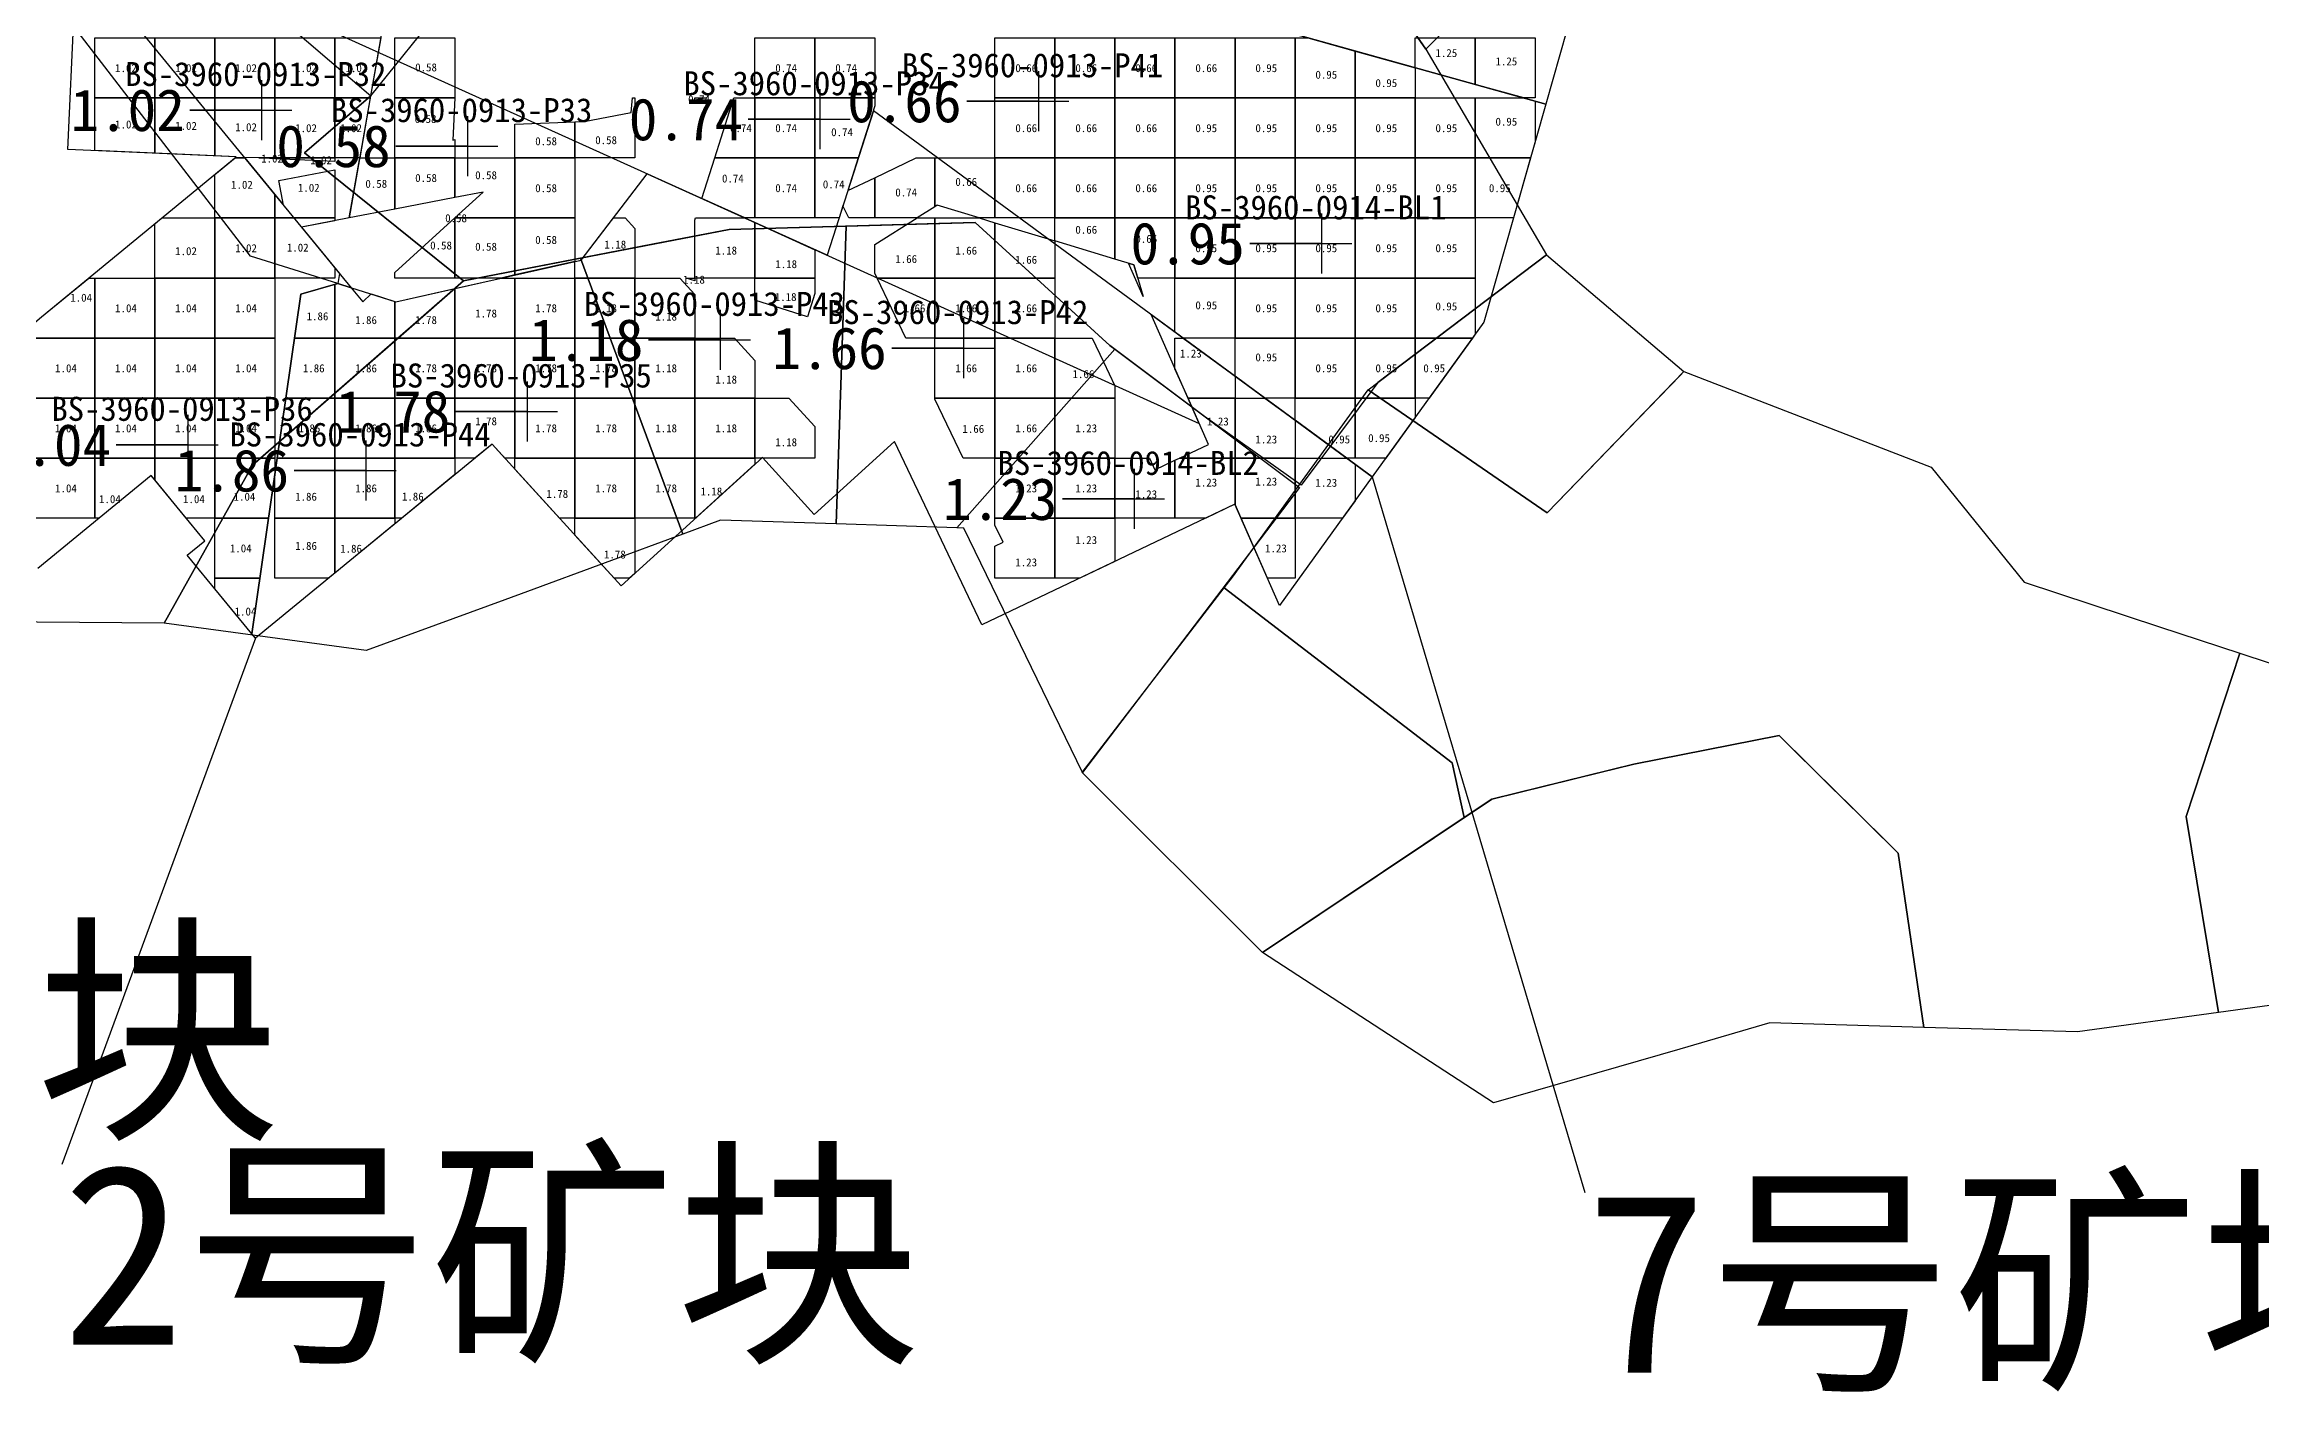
# Model space of a CAD drawing. Header units: metres. Extents: x 469944 to 470089, y 4349673 to 4349766.
# Drawn here: x 469973.41 to 470010.34, y 4349673.17 to 4349695.63 of the extents above; entities that cross this region are included whole.
import ezdxf

# ---------------------------------------------------------------- set-up
doc = ezdxf.new("R2010")
doc.units = ezdxf.units.M
for name, color, linetype in [('0.500-1.000', 4, 'Continuous'), ('1.000-1.500', 5, 'Continuous'), ('1.500-3.000', 1, 'Continuous'), ('点', 7, 'Continuous'), ('爆区方格网', 7, 'Continuous'), ('综合图_历史矿块', 7, 'Continuous'), ('钻孔', 7, 'Continuous')]:
    doc.layers.add(name, color=color, linetype=linetype)
doc.styles.add('CN_TTF', font='simsunb.ttf')

msp = doc.modelspace()

# ---------------------------------------------------------------- linework, layer by layer
at = {"color": 7}
for p, q in [((469995.542, 4349688.427), (469999.084, 4349676.508)), ((469976.932, 4349685.74), (469973.708, 4349676.975))]:
    msp.add_line(p, q, dxfattribs=at)
at = {"layer": '0.500-1.000', "color": 4, "lineweight": 30}
msp.add_lwpolyline([(469978.303, 4349691.65), (469978.303, 4349691.65), (469976.85, 4349692.105), (469973.756, 4349696.124), (469973.373, 4349695.982), (469970.705, 4349698.39), (469975.784, 4349703.917), (469982.14, 4349697.607), (469982.78, 4349706.214), (469987.59, 4349707.106), (469987.586, 4349706.712), (469987.549, 4349703.306), (469996.319, 4349701.032), (469993.871, 4349695.905), (469998.433, 4349694.638), (469997.402, 4349691.007), (469995.542, 4349688.427), (469987.229, 4349694.527), (469986.458, 4349692.119), (469973.15, 4349698.134), (469978.528, 4349691.579), (469978.303, 4349691.65)], close=True, dxfattribs=at)
at = {"layer": '1.000-1.500', "color": 5, "lineweight": 30}
msp.add_lwpolyline([(469998.433, 4349694.638), (469993.871, 4349695.905), (469996.319, 4349701.032), (469997.845, 4349701.403), (469996.528, 4349706.254), (469995.084, 4349711.574), (469995.256, 4349711.626), (469997.03, 4349712.164), (470001.599, 4349713.551), (470002.945, 4349713.959), (470006.837, 4349712.948), (470005.64, 4349710.512), (470003.317, 4349705.789), (470000.548, 4349700.155), (469999.25, 4349697.517), (469998.433, 4349694.638)], close=True, dxfattribs=at)
msp.add_lwpolyline([(469973.366, 4349691.093), (469974.645, 4349692.142), (469976.613, 4349693.756), (469973.808, 4349693.882), (469973.912, 4349696.181), (469974.653, 4349696.455), (469975.254, 4349696.428), (469975.591, 4349696.801), (469976.294, 4349697.061), (469977.686, 4349697.575), (469979.455, 4349698.228), (469979.15, 4349696.488), (469978.494, 4349692.74), (469977.701, 4349692.587), (469978.332, 4349691.818), (469978.303, 4349691.65), (469977.688, 4349691.472), (469976.873, 4349685.811), (469975.797, 4349687.123), (469976.089, 4349687.363), (469975.196, 4349688.452), (469973.306, 4349686.901)], dxfattribs=at)
at = {"layer": '1.500-3.000', "color": 1, "lineweight": 30}
for points in [[(469978.303, 4349691.65), (469979.273, 4349691.346), (469982.359, 4349692.039), (469983.459, 4349693.475), (469992.658, 4349689.317), (469991.856, 4349691.131), (469995.542, 4349688.427), (469993.998, 4349686.285), (469993.253, 4349687.971), (469989.034, 4349685.961), (469987.578, 4349689.017), (469986.243, 4349687.803), (469985.38, 4349688.752), (469983.025, 4349686.61), (469980.875, 4349688.975), (469976.932, 4349685.74), (469976.873, 4349685.811), (469977.688, 4349691.472), (469978.303, 4349691.65)], [(469991.723, 4349691.433), (469991.479, 4349691.985), (469991.569, 4349691.958), (469991.723, 4349691.433)]]:
    msp.add_lwpolyline(points, close=True, dxfattribs=at)
at = {"layer": '点', "color": 138, "true_color": 0x004c4c}
for p, q in [((469977.041, 4349694.038), (469977.041, 4349695.038)), ((469986.343, 4349693.884), (469986.343, 4349694.884)), ((469989.983, 4349694.184), (469989.983, 4349695.184)), ((469976.541, 4349694.538), (469977.541, 4349694.538)), ((469989.483, 4349694.684), (469990.483, 4349694.684)), ((469980.471, 4349693.437), (469980.471, 4349694.437)), ((469985.843, 4349694.384), (469986.843, 4349694.384)), ((469979.971, 4349693.937), (469980.971, 4349693.937)), ((469994.703, 4349691.817), (469994.703, 4349692.817)), ((469994.203, 4349692.317), (469995.203, 4349692.317)), ((469984.682, 4349690.209), (469984.682, 4349691.209)), ((469988.736, 4349690.072), (469988.736, 4349691.072)), ((469984.182, 4349690.709), (469985.182, 4349690.709)), ((469988.236, 4349690.572), (469989.236, 4349690.572)), ((469981.464, 4349689.016), (469981.464, 4349690.016)), ((469975.813, 4349688.461), (469975.813, 4349689.461)), ((469980.964, 4349689.516), (469981.964, 4349689.516)), ((469975.313, 4349688.961), (469976.313, 4349688.961)), ((469978.778, 4349688.034), (469978.778, 4349689.034)), ((469978.278, 4349688.534), (469979.278, 4349688.534)), ((469991.579, 4349687.56), (469991.579, 4349688.56)), ((469991.079, 4349688.06), (469992.079, 4349688.06))]:
    msp.add_line(p, q, dxfattribs=at)
at = {"layer": '爆区方格网', "color": 5}
for points in [[(469974.254, 4349694.74), (469974.254, 4349695.74), (469975.254, 4349695.74), (469975.254, 4349694.74), (469974.254, 4349694.74)], [(469975.254, 4349694.74), (469975.254, 4349695.74), (469976.254, 4349695.74), (469976.254, 4349694.74), (469975.254, 4349694.74)], [(469976.254, 4349694.74), (469976.254, 4349695.74), (469977.254, 4349695.74), (469977.254, 4349694.74), (469976.254, 4349694.74)], [(469977.254, 4349694.74), (469977.254, 4349695.74), (469978.254, 4349695.74), (469978.254, 4349694.74), (469977.254, 4349694.74)], [(469978.254, 4349694.74), (469978.254, 4349695.74), (469979.019, 4349695.74), (469978.844, 4349694.74), (469978.254, 4349694.74)], [(469996.254, 4349695.74), (469997.254, 4349695.74), (469997.254, 4349694.965), (469996.254, 4349695.243), (469996.254, 4349695.74)], [(469997.254, 4349695.74), (469998.254, 4349695.74), (469998.254, 4349694.74), (469998.067, 4349694.74), (469997.254, 4349694.965), (469997.254, 4349695.74)], [(469974.254, 4349694.74), (469975.254, 4349694.74), (469975.254, 4349693.817), (469974.254, 4349693.862), (469974.254, 4349694.74)], [(469975.254, 4349694.74), (469976.254, 4349694.74), (469976.254, 4349693.773), (469975.254, 4349693.817), (469975.254, 4349694.74)], [(469976.254, 4349694.74), (469977.254, 4349694.74), (469977.254, 4349693.74), (469976.989, 4349693.74), (469976.746, 4349693.75), (469976.755, 4349693.74), (469976.592, 4349693.74), (469976.613, 4349693.756), (469976.254, 4349693.773), (469976.254, 4349694.74)], [(469977.254, 4349693.74), (469977.254, 4349694.74), (469978.254, 4349694.74), (469978.254, 4349693.74), (469977.254, 4349693.74)], [(469978.254, 4349693.74), (469978.254, 4349694.74), (469978.844, 4349694.74), (469978.669, 4349693.74), (469978.254, 4349693.74)], [(469977.254, 4349692.74), (469976.254, 4349692.74), (469976.254, 4349693.462), (469976.592, 4349693.74), (469976.755, 4349693.74), (469977.254, 4349693.131), (469977.254, 4349692.74)], [(469977.254, 4349693.74), (469977.254, 4349693.728), (469976.989, 4349693.74), (469977.254, 4349693.74)], [(469977.254, 4349693.74), (469978.254, 4349693.74), (469978.254, 4349693.683), (469977.254, 4349693.728), (469977.254, 4349693.74)], [(469978.254, 4349692.74), (469977.254, 4349692.74), (469977.254, 4349693.131), (469977.402, 4349692.951), (469977.323, 4349693.363), (469978.254, 4349693.543), (469978.254, 4349692.74)], [(469976.254, 4349692.74), (469976.254, 4349691.74), (469975.254, 4349691.74), (469975.254, 4349692.642), (469975.373, 4349692.74), (469976.254, 4349692.74)], [(469976.254, 4349691.74), (469976.254, 4349692.74), (469977.254, 4349692.74), (469977.254, 4349691.74), (469976.254, 4349691.74)], [(469978.254, 4349691.74), (469977.254, 4349691.74), (469977.254, 4349692.74), (469978.254, 4349692.74), (469978.254, 4349692.694), (469977.701, 4349692.587), (469978.254, 4349691.912), (469978.254, 4349691.74)], [(469974.254, 4349691.74), (469974.254, 4349690.74), (469973.254, 4349690.74), (469973.254, 4349691.001), (469973.366, 4349691.093), (469974.155, 4349691.74), (469974.254, 4349691.74)], [(469974.254, 4349690.74), (469974.254, 4349691.74), (469975.254, 4349691.74), (469975.254, 4349690.74), (469974.254, 4349690.74)], [(469975.254, 4349690.74), (469975.254, 4349691.74), (469976.254, 4349691.74), (469976.254, 4349690.74), (469975.254, 4349690.74)], [(469976.254, 4349690.74), (469976.254, 4349691.74), (469977.254, 4349691.74), (469977.254, 4349690.74), (469976.254, 4349690.74)], [(469973.254, 4349689.74), (469973.254, 4349690.74), (469974.254, 4349690.74), (469974.254, 4349689.74), (469973.254, 4349689.74)], [(469974.254, 4349689.74), (469974.254, 4349690.74), (469975.254, 4349690.74), (469975.254, 4349689.74), (469974.254, 4349689.74)], [(469975.254, 4349689.74), (469975.254, 4349690.74), (469976.254, 4349690.74), (469976.254, 4349689.74), (469975.254, 4349689.74)], [(469976.254, 4349689.74), (469976.254, 4349690.74), (469977.254, 4349690.74), (469977.254, 4349689.74), (469976.254, 4349689.74)], [(469973.254, 4349688.74), (469973.254, 4349689.74), (469974.254, 4349689.74), (469974.254, 4349688.74), (469973.254, 4349688.74)], [(469974.254, 4349688.74), (469974.254, 4349689.74), (469975.254, 4349689.74), (469975.254, 4349688.74), (469974.254, 4349688.74)], [(469975.254, 4349688.74), (469975.254, 4349689.74), (469976.254, 4349689.74), (469976.254, 4349688.74), (469975.254, 4349688.74)], [(469976.254, 4349688.74), (469976.254, 4349689.74), (469977.254, 4349689.74), (469977.254, 4349688.74), (469976.254, 4349688.74)], [(469973.254, 4349687.74), (469973.254, 4349688.74), (469974.254, 4349688.74), (469974.254, 4349687.74), (469973.254, 4349687.74)], [(469974.254, 4349687.74), (469974.254, 4349688.74), (469975.254, 4349688.74), (469975.254, 4349688.381), (469975.196, 4349688.452), (469974.328, 4349687.74), (469974.254, 4349687.74)], [(469975.254, 4349688.74), (469976.254, 4349688.74), (469976.254, 4349687.74), (469975.78, 4349687.74), (469975.254, 4349688.381), (469975.254, 4349688.74)], [(469976.254, 4349687.74), (469976.254, 4349688.74), (469977.254, 4349688.74), (469977.254, 4349688.462), (469977.15, 4349687.74), (469976.254, 4349687.74)], [(469976.254, 4349686.74), (469976.254, 4349687.74), (469977.15, 4349687.74), (469977.006, 4349686.74), (469976.254, 4349686.74)], [(469976.254, 4349686.74), (469977.006, 4349686.74), (469976.873, 4349685.811), (469976.254, 4349686.565), (469976.254, 4349686.74)]]:
    msp.add_lwpolyline(points, close=True, dxfattribs=at)
at = {"layer": '爆区方格网', "color": 4}
for points in [[(469979.254, 4349694.74), (469979.254, 4349695.74), (469980.254, 4349695.74), (469980.254, 4349694.765), (469980.253, 4349694.74), (469979.254, 4349694.74)], [(469985.254, 4349694.74), (469985.254, 4349695.74), (469986.254, 4349695.74), (469986.254, 4349694.74), (469985.254, 4349694.74)], [(469986.254, 4349694.74), (469986.254, 4349695.74), (469987.254, 4349695.74), (469987.254, 4349694.74), (469986.254, 4349694.74)], [(469989.254, 4349694.74), (469989.254, 4349695.74), (469990.254, 4349695.74), (469990.254, 4349694.74), (469989.254, 4349694.74)], [(469990.254, 4349694.74), (469990.254, 4349695.74), (469991.254, 4349695.74), (469991.254, 4349694.74), (469990.254, 4349694.74)], [(469991.254, 4349694.74), (469991.254, 4349695.74), (469992.254, 4349695.74), (469992.254, 4349694.74), (469991.254, 4349694.74)], [(469992.254, 4349694.74), (469992.254, 4349695.74), (469993.254, 4349695.74), (469993.254, 4349694.74), (469992.254, 4349694.74)], [(469993.254, 4349694.74), (469993.254, 4349695.74), (469994.254, 4349695.74), (469994.254, 4349694.74), (469993.254, 4349694.74)], [(469995.254, 4349694.74), (469994.254, 4349694.74), (469994.254, 4349695.74), (469994.467, 4349695.74), (469995.254, 4349695.521), (469995.254, 4349694.74)], [(469996.254, 4349694.74), (469995.254, 4349694.74), (469995.254, 4349695.521), (469996.254, 4349695.243), (469996.254, 4349694.74)], [(469980.254, 4349693.74), (469979.254, 4349693.74), (469979.254, 4349694.74), (469980.253, 4349694.74), (469980.222, 4349694.034), (469980.254, 4349694.046), (469980.254, 4349693.74)], [(469983.254, 4349694.74), (469983.254, 4349693.74), (469982.254, 4349693.74), (469982.254, 4349694.34), (469982.41, 4349694.346), (469983.195, 4349694.498), (469983.215, 4349694.74), (469983.254, 4349694.74)], [(469984.254, 4349694.74), (469984.446, 4349694.74), (469984.254, 4349694.702), (469984.254, 4349694.74)], [(469985.254, 4349694.74), (469985.254, 4349693.74), (469984.586, 4349693.74), (469984.906, 4349694.74), (469985.254, 4349694.74)], [(469985.254, 4349693.74), (469985.254, 4349694.74), (469986.254, 4349694.74), (469986.254, 4349693.74), (469985.254, 4349693.74)], [(469986.254, 4349693.74), (469986.254, 4349694.74), (469987.254, 4349694.74), (469987.254, 4349694.607), (469986.977, 4349693.74), (469986.254, 4349693.74)], [(469989.254, 4349693.74), (469989.254, 4349694.74), (469990.254, 4349694.74), (469990.254, 4349693.74), (469989.254, 4349693.74)], [(469990.254, 4349693.74), (469990.254, 4349694.74), (469991.254, 4349694.74), (469991.254, 4349693.74), (469990.254, 4349693.74)], [(469991.254, 4349693.74), (469991.254, 4349694.74), (469992.254, 4349694.74), (469992.254, 4349693.74), (469991.254, 4349693.74)], [(469992.254, 4349693.74), (469992.254, 4349694.74), (469993.254, 4349694.74), (469993.254, 4349693.74), (469992.254, 4349693.74)], [(469993.254, 4349693.74), (469993.254, 4349694.74), (469994.254, 4349694.74), (469994.254, 4349693.74), (469993.254, 4349693.74)], [(469994.254, 4349693.74), (469994.254, 4349694.74), (469995.254, 4349694.74), (469995.254, 4349693.74), (469994.254, 4349693.74)], [(469995.254, 4349693.74), (469995.254, 4349694.74), (469996.254, 4349694.74), (469996.254, 4349693.74), (469995.254, 4349693.74)], [(469996.254, 4349693.74), (469996.254, 4349694.74), (469997.254, 4349694.74), (469997.254, 4349693.74), (469996.254, 4349693.74)], [(469998.254, 4349694.009), (469998.178, 4349693.74), (469997.254, 4349693.74), (469997.254, 4349694.74), (469998.067, 4349694.74), (469998.254, 4349694.688), (469998.254, 4349694.009)], [(469982.254, 4349693.74), (469981.254, 4349693.74), (469981.254, 4349694.304), (469982.254, 4349694.34), (469982.254, 4349693.74)], [(469979.254, 4349693.74), (469979.254, 4349692.887), (469978.494, 4349692.74), (469978.669, 4349693.74), (469979.254, 4349693.74)], [(469979.254, 4349693.74), (469980.254, 4349693.74), (469980.254, 4349693.08), (469979.254, 4349692.887), (469979.254, 4349693.74)], [(469980.254, 4349693.74), (469981.254, 4349693.74), (469981.254, 4349692.74), (469980.254, 4349692.74), (469980.254, 4349692.741), (469980.728, 4349693.172), (469980.254, 4349693.08), (469980.254, 4349693.74)], [(469981.254, 4349692.74), (469981.254, 4349693.74), (469982.254, 4349693.74), (469982.254, 4349692.74), (469981.254, 4349692.74)], [(469985.254, 4349693.74), (469985.254, 4349692.74), (469985.085, 4349692.74), (469984.37, 4349693.063), (469984.586, 4349693.74), (469985.254, 4349693.74)], [(469985.254, 4349692.74), (469985.254, 4349693.74), (469986.254, 4349693.74), (469986.254, 4349692.74), (469985.254, 4349692.74)], [(469987.254, 4349692.74), (469986.817, 4349692.74), (469986.721, 4349692.941), (469986.657, 4349692.74), (469986.254, 4349692.74), (469986.254, 4349693.74), (469986.977, 4349693.74), (469986.803, 4349693.196), (469987.254, 4349693.411), (469987.254, 4349692.74)], [(469988.254, 4349693.74), (469988.254, 4349692.927), (469987.956, 4349692.74), (469987.254, 4349692.74), (469987.254, 4349693.411), (469987.944, 4349693.74), (469988.254, 4349693.74)], [(469988.254, 4349693.74), (469989.254, 4349693.74), (469989.254, 4349692.74), (469988.992, 4349692.74), (469988.293, 4349692.951), (469988.254, 4349692.927), (469988.254, 4349693.74)], [(469989.254, 4349692.74), (469989.254, 4349693.74), (469990.254, 4349693.74), (469990.254, 4349692.74), (469989.254, 4349692.74)], [(469990.254, 4349692.74), (469990.254, 4349693.74), (469991.254, 4349693.74), (469991.254, 4349692.74), (469990.254, 4349692.74)], [(469991.254, 4349692.74), (469991.254, 4349693.74), (469992.254, 4349693.74), (469992.254, 4349692.74), (469991.254, 4349692.74)], [(469992.254, 4349692.74), (469992.254, 4349693.74), (469993.254, 4349693.74), (469993.254, 4349692.74), (469992.254, 4349692.74)], [(469993.254, 4349692.74), (469993.254, 4349693.74), (469994.254, 4349693.74), (469994.254, 4349692.74), (469993.254, 4349692.74)], [(469994.254, 4349692.74), (469994.254, 4349693.74), (469995.254, 4349693.74), (469995.254, 4349692.74), (469994.254, 4349692.74)], [(469995.254, 4349692.74), (469995.254, 4349693.74), (469996.254, 4349693.74), (469996.254, 4349692.74), (469995.254, 4349692.74)], [(469996.254, 4349692.74), (469996.254, 4349693.74), (469997.254, 4349693.74), (469997.254, 4349692.74), (469996.254, 4349692.74)], [(469997.254, 4349692.74), (469997.254, 4349693.74), (469998.178, 4349693.74), (469997.894, 4349692.74), (469997.254, 4349692.74)], [(469980.254, 4349692.74), (469980.254, 4349691.74), (469979.254, 4349691.74), (469979.254, 4349691.832), (469980.253, 4349692.74), (469980.254, 4349692.74)], [(469980.254, 4349692.74), (469980.253, 4349692.74), (469980.254, 4349692.741), (469980.254, 4349692.74)], [(469980.254, 4349691.74), (469980.254, 4349692.74), (469981.254, 4349692.74), (469981.254, 4349691.791), (469981.025, 4349691.74), (469980.254, 4349691.74)], [(469981.254, 4349692.74), (469982.254, 4349692.74), (469982.254, 4349692.016), (469981.254, 4349691.791), (469981.254, 4349692.74)], [(469990.254, 4349692.74), (469991.254, 4349692.74), (469991.254, 4349692.053), (469990.254, 4349692.357), (469990.254, 4349692.74)], [(469991.254, 4349692.74), (469992.254, 4349692.74), (469992.254, 4349691.74), (469991.633, 4349691.74), (469991.569, 4349691.958), (469991.254, 4349692.053), (469991.254, 4349692.74)], [(469992.254, 4349691.74), (469992.254, 4349692.74), (469993.254, 4349692.74), (469993.254, 4349691.74), (469992.254, 4349691.74)], [(469993.254, 4349691.74), (469993.254, 4349692.74), (469994.254, 4349692.74), (469994.254, 4349691.74), (469993.254, 4349691.74)], [(469994.254, 4349691.74), (469994.254, 4349692.74), (469995.254, 4349692.74), (469995.254, 4349691.74), (469994.254, 4349691.74)], [(469995.254, 4349691.74), (469995.254, 4349692.74), (469996.254, 4349692.74), (469996.254, 4349691.74), (469995.254, 4349691.74)], [(469996.254, 4349691.74), (469996.254, 4349692.74), (469997.254, 4349692.74), (469997.254, 4349691.74), (469996.254, 4349691.74)], [(469992.254, 4349691.74), (469993.254, 4349691.74), (469993.254, 4349690.74), (469992.39, 4349690.74), (469992.254, 4349690.839), (469992.254, 4349691.74)], [(469993.254, 4349690.74), (469993.254, 4349691.74), (469994.254, 4349691.74), (469994.254, 4349690.74), (469993.254, 4349690.74)], [(469994.254, 4349690.74), (469994.254, 4349691.74), (469995.254, 4349691.74), (469995.254, 4349690.74), (469994.254, 4349690.74)], [(469995.254, 4349690.74), (469995.254, 4349691.74), (469996.254, 4349691.74), (469996.254, 4349690.74), (469995.254, 4349690.74)], [(469996.254, 4349690.74), (469996.254, 4349691.74), (469997.254, 4349691.74), (469997.254, 4349690.802), (469997.209, 4349690.74), (469996.254, 4349690.74)], [(469993.254, 4349690.74), (469994.254, 4349690.74), (469994.254, 4349689.74), (469993.753, 4349689.74), (469993.254, 4349690.105), (469993.254, 4349690.74)], [(469994.254, 4349689.74), (469994.254, 4349690.74), (469995.254, 4349690.74), (469995.254, 4349689.74), (469994.254, 4349689.74)], [(469995.254, 4349689.74), (469995.254, 4349690.74), (469996.254, 4349690.74), (469996.254, 4349689.74), (469995.254, 4349689.74)], [(469996.254, 4349689.74), (469996.254, 4349690.74), (469997.209, 4349690.74), (469996.488, 4349689.74), (469996.254, 4349689.74)], [(469994.254, 4349689.74), (469995.254, 4349689.74), (469995.254, 4349688.74), (469995.115, 4349688.74), (469994.254, 4349689.371), (469994.254, 4349689.74)], [(469995.254, 4349688.74), (469995.254, 4349689.74), (469996.254, 4349689.74), (469996.254, 4349689.415), (469995.767, 4349688.74), (469995.254, 4349688.74)]]:
    msp.add_lwpolyline(points, close=True, dxfattribs=at)
at = {"layer": '爆区方格网', "color": 1}
for points in [[(469983.254, 4349691.74), (469982.254, 4349691.74), (469982.254, 4349692.016), (469982.359, 4349692.039), (469982.896, 4349692.74), (469983.094, 4349692.74), (469983.254, 4349692.563), (469983.254, 4349691.74)], [(469985.254, 4349691.74), (469984.254, 4349691.74), (469984.254, 4349692.703), (469984.266, 4349692.74), (469985.085, 4349692.74), (469985.254, 4349692.663), (469985.254, 4349691.74)], [(469986.254, 4349691.74), (469985.254, 4349691.74), (469985.254, 4349692.663), (469986.254, 4349692.211), (469986.254, 4349691.74)], [(469988.254, 4349692.74), (469988.254, 4349691.74), (469987.294, 4349691.74), (469987.254, 4349691.822), (469987.254, 4349692.299), (469987.956, 4349692.74), (469988.254, 4349692.74)], [(469989.254, 4349691.74), (469988.254, 4349691.74), (469988.254, 4349692.74), (469988.992, 4349692.74), (469989.254, 4349692.66), (469989.254, 4349691.74)], [(469990.254, 4349691.74), (469989.254, 4349691.74), (469989.254, 4349692.66), (469990.254, 4349692.357), (469990.254, 4349691.74)], [(469978.254, 4349690.74), (469977.582, 4349690.74), (469977.688, 4349691.472), (469978.254, 4349691.636), (469978.254, 4349690.74)], [(469979.254, 4349690.74), (469978.254, 4349690.74), (469978.254, 4349691.636), (469978.303, 4349691.65), (469978.528, 4349691.579), (469978.719, 4349691.345), (469978.861, 4349691.475), (469979.254, 4349691.351), (469979.254, 4349690.74)], [(469980.254, 4349690.74), (469979.254, 4349690.74), (469979.254, 4349691.351), (469979.273, 4349691.346), (469980.254, 4349691.566), (469980.254, 4349690.74)], [(469981.254, 4349691.74), (469981.254, 4349690.74), (469980.254, 4349690.74), (469980.254, 4349691.566), (469981.025, 4349691.74), (469981.254, 4349691.74)], [(469981.254, 4349690.74), (469981.254, 4349691.74), (469982.254, 4349691.74), (469982.254, 4349690.74), (469981.254, 4349690.74)], [(469982.254, 4349690.74), (469982.254, 4349691.74), (469983.254, 4349691.74), (469983.254, 4349690.74), (469982.254, 4349690.74)], [(469984.254, 4349690.74), (469983.254, 4349690.74), (469983.254, 4349691.74), (469984.004, 4349691.74), (469984.254, 4349691.464), (469984.254, 4349690.74)], [(469984.254, 4349691.74), (469984.254, 4349691.692), (469984.107, 4349691.74), (469984.254, 4349691.74)], [(469985.254, 4349691.74), (469986.254, 4349691.74), (469986.254, 4349691.482), (469986.13, 4349691.092), (469985.254, 4349691.372), (469985.254, 4349691.74)], [(469988.254, 4349691.74), (469988.254, 4349690.74), (469987.77, 4349690.74), (469987.294, 4349691.74), (469988.254, 4349691.74)], [(469988.254, 4349690.74), (469988.254, 4349691.74), (469989.254, 4349691.74), (469989.254, 4349690.74), (469988.254, 4349690.74)], [(469989.254, 4349690.74), (469989.254, 4349691.74), (469990.254, 4349691.74), (469990.254, 4349690.74), (469989.254, 4349690.74)], [(469978.254, 4349690.74), (469978.254, 4349689.74), (469977.438, 4349689.74), (469977.582, 4349690.74), (469978.254, 4349690.74)], [(469978.254, 4349689.74), (469978.254, 4349690.74), (469979.254, 4349690.74), (469979.254, 4349689.74), (469978.254, 4349689.74)], [(469979.254, 4349689.74), (469979.254, 4349690.74), (469980.254, 4349690.74), (469980.254, 4349689.74), (469979.254, 4349689.74)], [(469980.254, 4349689.74), (469980.254, 4349690.74), (469981.254, 4349690.74), (469981.254, 4349689.74), (469980.254, 4349689.74)], [(469981.254, 4349689.74), (469981.254, 4349690.74), (469982.254, 4349690.74), (469982.254, 4349689.74), (469981.254, 4349689.74)], [(469982.254, 4349689.74), (469982.254, 4349690.74), (469983.254, 4349690.74), (469983.254, 4349689.74), (469982.254, 4349689.74)], [(469983.254, 4349689.74), (469983.254, 4349690.74), (469984.254, 4349690.74), (469984.254, 4349689.74), (469983.254, 4349689.74)], [(469985.254, 4349689.74), (469984.254, 4349689.74), (469984.254, 4349690.74), (469984.913, 4349690.74), (469985.254, 4349690.364), (469985.254, 4349689.74)], [(469988.254, 4349689.74), (469988.254, 4349690.74), (469989.254, 4349690.74), (469989.254, 4349689.74), (469988.254, 4349689.74)], [(469989.254, 4349689.74), (469989.254, 4349690.74), (469990.254, 4349690.74), (469990.254, 4349689.74), (469989.254, 4349689.74)], [(469991.254, 4349689.74), (469990.254, 4349689.74), (469990.254, 4349690.74), (469990.875, 4349690.74), (469991.064, 4349690.342), (469991.254, 4349689.944), (469991.254, 4349689.74)], [(469993.254, 4349689.74), (469992.471, 4349689.74), (469992.254, 4349690.23), (469992.254, 4349690.74), (469992.39, 4349690.74), (469993.254, 4349690.105), (469993.254, 4349689.74)], [(469978.254, 4349689.74), (469978.254, 4349688.74), (469977.294, 4349688.74), (469977.438, 4349689.74), (469978.254, 4349689.74)], [(469978.254, 4349688.74), (469978.254, 4349689.74), (469979.254, 4349689.74), (469979.254, 4349688.74), (469978.254, 4349688.74)], [(469979.254, 4349688.74), (469979.254, 4349689.74), (469980.254, 4349689.74), (469980.254, 4349688.74), (469979.254, 4349688.74)], [(469980.254, 4349688.74), (469980.254, 4349689.74), (469981.254, 4349689.74), (469981.254, 4349688.74), (469981.089, 4349688.74), (469980.875, 4349688.975), (469980.588, 4349688.74), (469980.254, 4349688.74)], [(469981.254, 4349688.74), (469981.254, 4349689.74), (469982.254, 4349689.74), (469982.254, 4349688.74), (469981.254, 4349688.74)], [(469982.254, 4349688.74), (469982.254, 4349689.74), (469983.254, 4349689.74), (469983.254, 4349688.74), (469982.254, 4349688.74)], [(469983.254, 4349688.74), (469983.254, 4349689.74), (469984.254, 4349689.74), (469984.254, 4349688.74), (469983.254, 4349688.74)], [(469984.254, 4349688.74), (469984.254, 4349689.74), (469985.254, 4349689.74), (469985.254, 4349688.74), (469984.254, 4349688.74)], [(469986.254, 4349688.74), (469985.391, 4349688.74), (469985.38, 4349688.752), (469985.367, 4349688.74), (469985.254, 4349688.74), (469985.254, 4349689.74), (469985.822, 4349689.74), (469986.254, 4349689.264), (469986.254, 4349688.74)], [(469988.254, 4349689.74), (469989.254, 4349689.74), (469989.254, 4349688.74), (469988.723, 4349688.74), (469988.254, 4349689.723), (469988.254, 4349689.74)], [(469989.254, 4349688.74), (469989.254, 4349689.74), (469990.254, 4349689.74), (469990.254, 4349688.74), (469989.254, 4349688.74)], [(469990.254, 4349688.74), (469990.254, 4349689.74), (469991.254, 4349689.74), (469991.254, 4349688.74), (469990.254, 4349688.74)], [(469993.254, 4349689.74), (469993.254, 4349688.74), (469992.33, 4349688.74), (469992.812, 4349688.969), (469992.471, 4349689.74), (469993.254, 4349689.74)], [(469994.254, 4349688.74), (469993.254, 4349688.74), (469993.254, 4349689.74), (469993.753, 4349689.74), (469994.254, 4349689.371), (469994.254, 4349688.74)], [(469978.254, 4349688.74), (469978.254, 4349687.74), (469977.254, 4349687.74), (469977.254, 4349688.462), (469977.294, 4349688.74), (469978.254, 4349688.74)], [(469978.254, 4349687.74), (469978.254, 4349688.74), (469979.254, 4349688.74), (469979.254, 4349687.74), (469978.254, 4349687.74)], [(469979.254, 4349687.74), (469979.254, 4349688.74), (469980.254, 4349688.74), (469980.254, 4349688.466), (469979.369, 4349687.74), (469979.254, 4349687.74)], [(469981.254, 4349688.74), (469982.254, 4349688.74), (469982.254, 4349687.74), (469981.998, 4349687.74), (469981.254, 4349688.557), (469981.254, 4349688.74)], [(469982.254, 4349687.74), (469982.254, 4349688.74), (469983.254, 4349688.74), (469983.254, 4349687.74), (469982.254, 4349687.74)], [(469983.254, 4349687.74), (469983.254, 4349688.74), (469984.254, 4349688.74), (469984.254, 4349687.74), (469983.254, 4349687.74)], [(469984.254, 4349687.74), (469984.254, 4349688.74), (469985.254, 4349688.74), (469985.254, 4349688.637), (469984.267, 4349687.74), (469984.254, 4349687.74)], [(469989.254, 4349687.74), (469989.254, 4349688.74), (469990.254, 4349688.74), (469990.254, 4349687.74), (469989.254, 4349687.74)], [(469990.254, 4349687.74), (469990.254, 4349688.74), (469991.254, 4349688.74), (469991.254, 4349687.74), (469990.254, 4349687.74)], [(469992.254, 4349687.74), (469991.254, 4349687.74), (469991.254, 4349688.74), (469991.828, 4349688.74), (469991.921, 4349688.545), (469992.254, 4349688.704), (469992.254, 4349687.74)], [(469993.254, 4349688.74), (469993.254, 4349687.967), (469993.253, 4349687.971), (469992.766, 4349687.74), (469992.254, 4349687.74), (469992.254, 4349688.704), (469992.33, 4349688.74), (469993.254, 4349688.74)], [(469993.254, 4349688.74), (469994.254, 4349688.74), (469994.254, 4349687.74), (469993.355, 4349687.74), (469993.254, 4349687.967), (469993.254, 4349688.74)], [(469995.254, 4349688.028), (469995.046, 4349687.74), (469994.254, 4349687.74), (469994.254, 4349688.74), (469995.115, 4349688.74), (469995.254, 4349688.638), (469995.254, 4349688.028)], [(469977.254, 4349686.74), (469977.254, 4349687.74), (469978.254, 4349687.74), (469978.254, 4349686.825), (469978.15, 4349686.74), (469977.254, 4349686.74)], [(469978.254, 4349687.74), (469979.254, 4349687.74), (469979.254, 4349687.645), (469978.254, 4349686.825), (469978.254, 4349687.74)], [(469982.254, 4349687.74), (469983.254, 4349687.74), (469983.254, 4349686.819), (469983.167, 4349686.74), (469982.907, 4349686.74), (469982.254, 4349687.457), (469982.254, 4349687.74)], [(469989.254, 4349687.74), (469990.254, 4349687.74), (469990.254, 4349686.74), (469989.254, 4349686.74), (469989.254, 4349687.274), (469989.39, 4349687.339), (469989.254, 4349687.624), (469989.254, 4349687.74)], [(469990.254, 4349686.74), (469990.254, 4349687.74), (469991.254, 4349687.74), (469991.254, 4349687.019), (469990.667, 4349686.74), (469990.254, 4349686.74)], [(469994.254, 4349687.74), (469994.254, 4349686.74), (469993.797, 4349686.74), (469993.355, 4349687.74), (469994.254, 4349687.74)]]:
    msp.add_lwpolyline(points, close=True, dxfattribs=at)
at = {"layer": '综合图_历史矿块', "color": 9}
for points in [[(470001.809, 4349702.758), (469999.1, 4349701.327), (469999.164, 4349700.794), (469999.434, 4349698.55), (469996.434, 4349695.55), (469994.537, 4349698.285), (469995.802, 4349699.717), (469994.708, 4349700.641), (469997.845, 4349701.403), (469996.581, 4349706.06), (469999.377, 4349706.689), (470003.809, 4349706.932), (470001.809, 4349702.758)], [(469978.857, 4349694.777), (469977.749, 4349693.828), (469980.399, 4349691.693), (469979.651, 4349691.04), (469978.642, 4349690.158), (469976.886, 4349688.622), (469975.412, 4349685.988), (469973.293, 4349686.009), (469973.121, 4349686.011), (469970.829, 4349686.033), (469968.203, 4349685.708), (469967.698, 4349688.714), (469965.42, 4349690.602), (469964.839, 4349691.084), (469967.1, 4349693.786), (469968.809, 4349695.681), (469970.194, 4349695.659), (469973.377, 4349695.945), (469973.644, 4349695.969), (469977.094, 4349696.278), (469978.857, 4349694.777)], [(469991.166, 4349690.618), (469991.252, 4349690.554), (469988.62, 4349687.576), (469986.608, 4349687.644), (469986.775, 4349692.605), (469988.925, 4349692.666), (469991.166, 4349690.618)], [(469986.608, 4349687.644), (469984.682, 4349687.709), (469984.051, 4349687.475), (469982.347, 4349692.07), (469984.826, 4349692.549), (469986.775, 4349692.605), (469986.608, 4349687.644)], [(469984.051, 4349687.475), (469981.464, 4349686.516), (469981.089, 4349686.378), (469978.778, 4349685.534), (469975.412, 4349685.988), (469976.886, 4349688.622), (469979.449, 4349690.863), (469980.399, 4349691.693), (469982.347, 4349692.07), (469984.051, 4349687.475)], [(470000.735, 4349690.181), (469998.456, 4349687.827), (469995.475, 4349689.878), (469998.444, 4349692.129), (470000.735, 4349690.181)], [(469994.326, 4349688.251), (469990.711, 4349683.503), (469988.736, 4349687.572), (469988.62, 4349687.576), (469991.252, 4349690.554), (469994.326, 4349688.251)], [(470004.854, 4349688.59), (470006.406, 4349686.676), (470008.661, 4349685.931), (470009.999, 4349685.489), (470009.102, 4349682.772), (470009.639, 4349679.506), (470007.294, 4349679.183), (470004.731, 4349679.257), (470004.305, 4349682.157), (470003.468, 4349682.986), (470003.201, 4349683.25), (470002.322, 4349684.12), (469999.898, 4349683.64), (469997.535, 4349683.059), (469997.074, 4349682.751), (469996.871, 4349683.663), (469993.075, 4349686.58), (469993.211, 4349686.758), (469995.475, 4349689.878), (469998.456, 4349687.827), (469999.817, 4349689.233), (470000.671, 4349690.114), (470000.735, 4349690.181), (470004.854, 4349688.59)], [(469996.871, 4349683.663), (469997.074, 4349682.751), (469993.71, 4349680.504), (469990.71, 4349683.504), (469993.075, 4349686.58), (469996.871, 4349683.663)], [(470019.065, 4349683.495), (470016.934, 4349681.526), (470016.327, 4349680.966), (470014.983, 4349678.375), (470012.305, 4349679.674), (470011.983, 4349679.83), (470009.639, 4349679.506), (470009.102, 4349682.772), (470009.999, 4349685.489), (470011.967, 4349684.839), (470014.179, 4349685.243), (470016.989, 4349685.757), (470019.065, 4349683.495)], [(470004.305, 4349682.157), (470004.731, 4349679.257), (470002.168, 4349679.331), (470000.664, 4349678.896), (469997.56, 4349677.999), (469993.71, 4349680.504), (469997.535, 4349683.059), (469999.333, 4349683.501), (469999.898, 4349683.64), (470002.322, 4349684.12), (470004.305, 4349682.157)]]:
    msp.add_lwpolyline(points, close=True, dxfattribs=at)
msp.add_lwpolyline([(469996.105, 4349696.024), (469996.434, 4349695.55), (469998.444, 4349692.129), (469995.636, 4349690), (469994.355, 4349688.29), (469992.746, 4349689.435), (469991.166, 4349690.618), (469990.982, 4349690.787), (469988.925, 4349692.666), (469988.318, 4349692.649), (469984.826, 4349692.549), (469983.548, 4349692.302), (469980.399, 4349691.693), (469977.749, 4349693.828), (469978.857, 4349694.777), (469980.081, 4349696.294)], dxfattribs=at)
at = {"layer": '钻孔', "color": 5, "lineweight": 35}
for p, q in [((469977.041, 4349694.538), (469975.841, 4349694.538)), ((469984.682, 4349690.709), (469983.482, 4349690.709)), ((469975.813, 4349688.961), (469974.613, 4349688.961)), ((469991.579, 4349688.06), (469990.379, 4349688.06))]:
    msp.add_line(p, q, dxfattribs=at)
at = {"layer": '钻孔', "color": 4, "lineweight": 35}
for p, q in [((469989.983, 4349694.684), (469988.783, 4349694.684)), ((469986.343, 4349694.384), (469985.143, 4349694.384)), ((469980.471, 4349693.937), (469979.271, 4349693.937)), ((469994.703, 4349692.317), (469993.503, 4349692.317))]:
    msp.add_line(p, q, dxfattribs=at)
at = {"layer": '钻孔', "color": 1, "lineweight": 35}
for p, q in [((469988.736, 4349690.572), (469987.536, 4349690.572)), ((469981.464, 4349689.516), (469980.264, 4349689.516)), ((469978.778, 4349688.534), (469977.578, 4349688.534))]:
    msp.add_line(p, q, dxfattribs=at)

# ---------------------------------------------------------------- texts
at = {"color": 5, "style": 'CN_TTF'}
for s, p in [('1.02', (469974.594, 4349695.17)), ('1.02', (469975.594, 4349695.17)), ('1.02', (469976.594, 4349695.17)), ('1.02', (469977.594, 4349695.17)), ('1.02', (469978.433, 4349695.17)), ('1.25', (469996.594, 4349695.421)), ('1.25', (469997.594, 4349695.282)), ('1.02', (469974.594, 4349694.231)), ('1.02', (469975.594, 4349694.208)), ('1.02', (469976.594, 4349694.186)), ('1.02', (469977.594, 4349694.17)), ('1.02', (469978.345, 4349694.17)), ('1.02', (469977.028, 4349693.664)), ('1.02', (469977.844, 4349693.635)), ('1.02', (469976.526, 4349693.227)), ('1.02', (469977.64, 4349693.177)), ('1.02', (469976.594, 4349692.17)), ('1.02', (469977.456, 4349692.18)), ('1.02', (469975.594, 4349692.121)), ('1.04', (469973.847, 4349691.346)), ('1.04', (469974.594, 4349691.17)), ('1.04', (469975.594, 4349691.17)), ('1.04', (469976.594, 4349691.17)), ('1.04', (469973.594, 4349690.17)), ('1.04', (469974.594, 4349690.17)), ('1.04', (469975.594, 4349690.17)), ('1.04', (469976.594, 4349690.17)), ('1.04', (469973.594, 4349689.17)), ('1.04', (469974.594, 4349689.17)), ('1.04', (469975.594, 4349689.17)), ('1.04', (469976.594, 4349689.17)), ('1.04', (469973.594, 4349688.17)), ('1.04', (469974.326, 4349687.99)), ('1.04', (469975.726, 4349687.99)), ('1.04', (469976.568, 4349688.031)), ('1.04', (469976.506, 4349687.17)), ('1.04', (469976.585, 4349686.118))]:
    msp.add_text(s, height=0.1333, dxfattribs=at).set_placement(p)
at = {"color": 4, "style": 'CN_TTF'}
for s, p in [('0.58', (469979.594, 4349695.182)), ('0.74', (469985.594, 4349695.17)), ('0.74', (469986.594, 4349695.17)), ('0.66', (469989.594, 4349695.17)), ('0.66', (469990.594, 4349695.17)), ('0.66', (469991.594, 4349695.17)), ('0.66', (469992.594, 4349695.17)), ('0.95', (469993.594, 4349695.17)), ('0.95', (469994.594, 4349695.06)), ('0.95', (469995.594, 4349694.921)), ('0.74', (469984.142, 4349694.651)), ('0.58', (469979.586, 4349694.323)), ('0.58', (469982.594, 4349693.97)), ('0.74', (469984.84, 4349694.17)), ('0.74', (469985.594, 4349694.17)), ('0.74', (469986.525, 4349694.103)), ('0.66', (469989.594, 4349694.17)), ('0.66', (469990.594, 4349694.17)), ('0.66', (469991.594, 4349694.17)), ('0.95', (469992.594, 4349694.17)), ('0.95', (469993.594, 4349694.17)), ('0.95', (469994.594, 4349694.17)), ('0.95', (469995.594, 4349694.17)), ('0.95', (469996.594, 4349694.17)), ('0.95', (469997.594, 4349694.278)), ('0.58', (469981.594, 4349693.952)), ('0.58', (469978.764, 4349693.243)), ('0.58', (469979.594, 4349693.34)), ('0.58', (469980.594, 4349693.386)), ('0.74', (469984.706, 4349693.331)), ('0.74', (469986.386, 4349693.233)), ('0.66', (469988.594, 4349693.275)), ('0.58', (469981.594, 4349693.17)), ('0.74', (469985.594, 4349693.17)), ('0.74', (469987.594, 4349693.099)), ('0.66', (469989.594, 4349693.17)), ('0.66', (469990.594, 4349693.17)), ('0.66', (469991.594, 4349693.17)), ('0.95', (469992.594, 4349693.17)), ('0.95', (469993.594, 4349693.17)), ('0.95', (469994.594, 4349693.17)), ('0.95', (469995.594, 4349693.17)), ('0.95', (469996.594, 4349693.17)), ('0.95', (469997.485, 4349693.17)), ('0.58', (469980.094, 4349692.67)), ('0.58', (469979.844, 4349692.216)), ('0.58', (469980.594, 4349692.195)), ('0.58', (469981.594, 4349692.308)), ('0.66', (469990.594, 4349692.478)), ('0.66', (469991.594, 4349692.326)), ('0.95', (469992.594, 4349692.17)), ('0.95', (469993.594, 4349692.17)), ('0.95', (469994.594, 4349692.17)), ('0.95', (469995.594, 4349692.17)), ('0.95', (469996.594, 4349692.17)), ('0.95', (469992.594, 4349691.219)), ('0.95', (469993.594, 4349691.17)), ('0.95', (469994.594, 4349691.17)), ('0.95', (469995.594, 4349691.17)), ('0.95', (469996.594, 4349691.201)), ('0.95', (469993.594, 4349690.352)), ('0.95', (469994.594, 4349690.17)), ('0.95', (469995.594, 4349690.17)), ('0.95', (469996.392, 4349690.17)), ('0.95', (469994.81, 4349688.985)), ('0.95', (469995.473, 4349689.007))]:
    msp.add_text(s, height=0.1333, dxfattribs=at).set_placement(p)
at = {"color": 1, "style": 'CN_TTF'}
for s, p in [('1.18', (469982.747, 4349692.231)), ('1.18', (469984.594, 4349692.131)), ('1.66', (469988.594, 4349692.13)), ('1.18', (469985.594, 4349691.905)), ('1.66', (469987.594, 4349691.99)), ('1.66', (469989.594, 4349691.978)), ('1.18', (469984.058, 4349691.646)), ('1.86', (469977.785, 4349691.036)), ('1.78', (469980.594, 4349691.083)), ('1.78', (469981.594, 4349691.17)), ('1.18', (469982.594, 4349691.17)), ('1.18', (469983.594, 4349691.032)), ('1.18', (469985.586, 4349691.357)), ('1.66', (469987.733, 4349691.17)), ('1.66', (469988.594, 4349691.17)), ('1.66', (469989.594, 4349691.17)), ('1.86', (469978.594, 4349690.973)), ('1.78', (469979.594, 4349690.973)), ('1.23', (469992.336, 4349690.415)), ('1.86', (469977.722, 4349690.17)), ('1.86', (469978.594, 4349690.17)), ('1.78', (469979.594, 4349690.17)), ('1.78', (469980.594, 4349690.17)), ('1.78', (469981.594, 4349690.17)), ('1.78', (469982.594, 4349690.17)), ('1.18', (469983.594, 4349690.17)), ('1.18', (469984.594, 4349689.982)), ('1.66', (469988.594, 4349690.17)), ('1.66', (469989.594, 4349690.17)), ('1.66', (469990.547, 4349690.073)), ('1.86', (469977.65, 4349689.17)), ('1.86', (469978.594, 4349689.17)), ('1.86', (469979.594, 4349689.17)), ('1.78', (469980.594, 4349689.287)), ('1.78', (469981.594, 4349689.17)), ('1.78', (469982.594, 4349689.17)), ('1.18', (469983.594, 4349689.17)), ('1.18', (469984.594, 4349689.17)), ('1.66', (469989.594, 4349689.17)), ('1.23', (469990.594, 4349689.17)), ('1.23', (469992.788, 4349689.284)), ('1.18', (469985.594, 4349688.938)), ('1.66', (469988.712, 4349689.161)), ('1.23', (469993.594, 4349688.985)), ('1.86', (469978.594, 4349688.17)), ('1.78', (469981.78, 4349688.078)), ('1.78', (469982.594, 4349688.17)), ('1.78', (469983.594, 4349688.17)), ('1.18', (469984.348, 4349688.118)), ('1.23', (469989.594, 4349688.17)), ('1.23', (469990.594, 4349688.17)), ('1.23', (469991.594, 4349688.072)), ('1.23', (469992.594, 4349688.267)), ('1.23', (469993.594, 4349688.283)), ('1.23', (469994.594, 4349688.263)), ('1.86', (469977.594, 4349688.031)), ('1.86', (469979.373, 4349688.033)), ('1.86', (469977.594, 4349687.212)), ('1.86', (469978.344, 4349687.165)), ('1.78', (469982.74, 4349687.068)), ('1.23', (469990.594, 4349687.309)), ('1.23', (469993.755, 4349687.17)), ('1.23', (469989.594, 4349686.937))]:
    msp.add_text(s, height=0.1333, dxfattribs=at).set_placement(p)
at = {"char_height": 3, "attachment_point": 1, "style": 'CN_TTF'}
for s, insert in [('4号矿块', (469963.038, 4349680.7)), ('2号矿块', (469973.708, 4349676.975)), ('7号矿块', (469999.084, 4349676.508))]:
    msp.add_mtext(s, dxfattribs=dict(at, insert=insert))
at = {"layer": '钻孔', "color": 138, "true_color": 0x004c4c, "style": 'CN_TTF'}
for s, p in [('BS-3960-0913-P32', (469974.761, 4349694.938)), ('BS-3960-0913-P41', (469987.703, 4349695.084)), ('BS-3960-0913-P34', (469984.063, 4349694.784)), ('BS-3960-0913-P33', (469978.191, 4349694.337)), ('BS-3960-0914-BL1', (469992.423, 4349692.717)), ('BS-3960-0913-P43', (469982.402, 4349691.109)), ('BS-3960-0913-P42', (469986.456, 4349690.972)), ('BS-3960-0913-P35', (469979.184, 4349689.916)), ('BS-3960-0913-P36', (469973.533, 4349689.361)), ('BS-3960-0913-P44', (469976.498, 4349688.934)), ('BS-3960-0914-BL2', (469989.299, 4349688.46))]:
    msp.add_text(s, height=0.4, dxfattribs=at).set_placement(p)
at = {"layer": '钻孔', "color": 5, "style": 'CN_TTF'}
for s, p in [('1.02', (469973.851, 4349694.188)), ('1.18', (469981.492, 4349690.359)), ('1.04', (469972.623, 4349688.611)), ('1.23', (469988.389, 4349687.71))]:
    msp.add_text(s, height=0.7, dxfattribs=at).set_placement(p)
at = {"layer": '钻孔', "color": 4, "style": 'CN_TTF'}
for s, p in [('0.66', (469986.793, 4349694.334)), ('0.74', (469983.153, 4349694.034)), ('0.58', (469977.281, 4349693.587)), ('0.95', (469991.513, 4349691.967))]:
    msp.add_text(s, height=0.7, dxfattribs=at).set_placement(p)
at = {"layer": '钻孔', "color": 1, "style": 'CN_TTF'}
for s, p in [('1.66', (469985.546, 4349690.222)), ('1.78', (469978.274, 4349689.166)), ('1.86', (469975.588, 4349688.184))]:
    msp.add_text(s, height=0.7, dxfattribs=at).set_placement(p)

doc.saveas('drawing.dxf')
